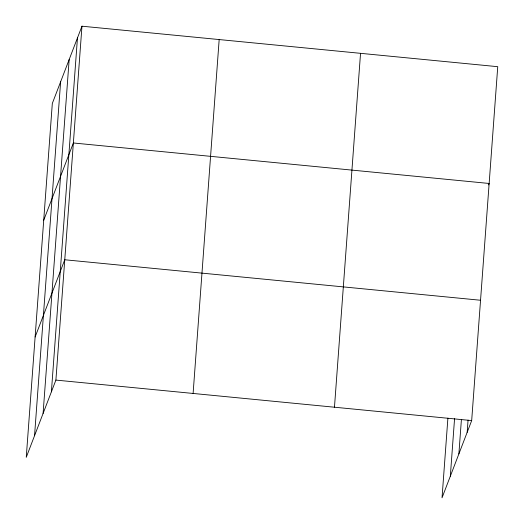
<?xml version="1.0" encoding="UTF-8"?>
<svg xmlns="http://www.w3.org/2000/svg" width="524" height="524" viewBox="0 0 524 524"><rect width="100%" height="100%" fill="white"/><g stroke="black" fill="none" stroke-linecap="round" stroke-linejoin="round"><path stroke-width="0.79" d="M34.545 435.706L60.62 81.823M43.092 413.443L69.161 59.559M51.385 391.834L77.46 37.951M81.967 26.2L52.321 103.425L26.252 457.314L55.898 380.09L81.967 26.2L497.748 66.686L471.679 420.576L442.033 497.8L447.902 418.126M193.107 393.445L219.176 39.562M334.469 407.214L360.538 53.324M450.326 476.192L454.577 418.473M458.873 453.928L461.389 419.783M467.166 432.32L468.063 420.124M43.721 220.211L73.367 142.98L489.147 183.466L488.584 184.939M35.115 336.991L64.76 259.766L480.541 300.252M55.898 380.09L471.679 420.576"/></g></svg>
